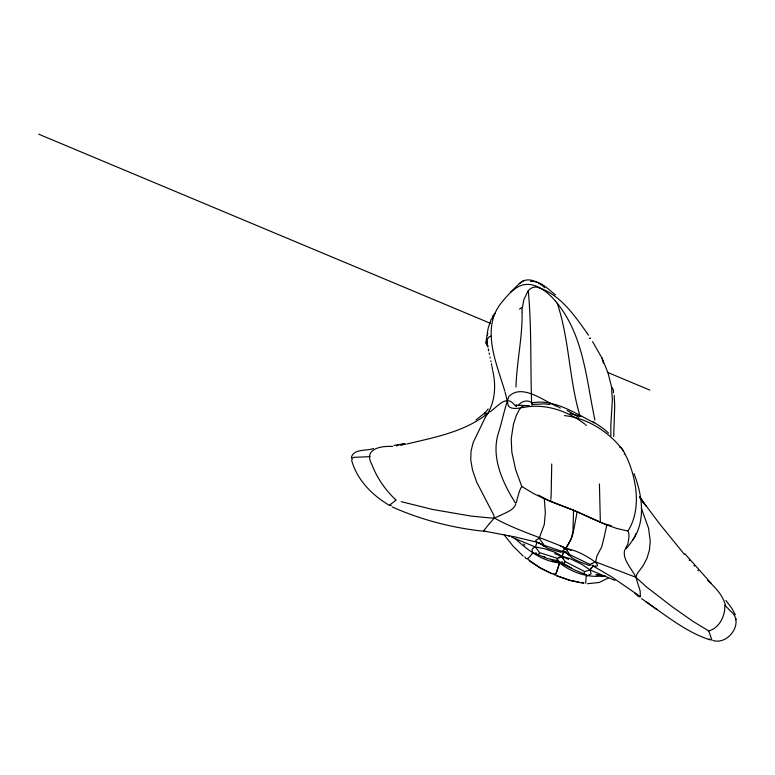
<?xml version="1.0" encoding="UTF-8"?>
<svg xmlns="http://www.w3.org/2000/svg" width="775" height="775" viewBox="0 0 775 775"><rect width="100%" height="100%" fill="white"/><g stroke="black" fill="none" stroke-linecap="round" stroke-linejoin="round"><path stroke-width="1.16" d="M538.489 554.387L539.468 552.895M516.005 387.045C516.644 362.022 522.563 337.377 522.079 312.296M551.209 492.745L551.732 463.963M707.556 580.281C715.432 587.363 723.327 595.81 725.681 606.098C727.357 607.774 729.004 609.479 730.602 611.233C744.756 621.666 728.674 645.565 712.855 640.441M551.18 493.413L550.996 497.007M550.957 497.637L550.86 499.187M585.726 583.207L586.113 576.493L591.083 573.849L590.182 569.925L591.131 568.24M566.913 552.837L563.871 551.616L566.108 551.781M550.783 500.166L550.667 501.57L577.152 511.703L605.924 524.617L616.648 528.424L625.541 530.488M577.152 511.703L573.035 533.665L570.962 539.226L566.254 547.857L569.257 542.645M531.727 404.899C530.226 367.021 531.815 328.348 528.25 290.732C530.236 288.164 533.529 286.673 536.784 287.128C559.308 293.512 573.839 314.476 586.811 332.746M487.204 333.647L488.221 327.951L491.263 319.067M592.023 565.372L612.105 577.162L640.421 596.682L640.14 590.947L635.868 577.288L637.021 573.946L643.386 565.256L647.048 558.116L649.421 550.095L650.254 541.231L648.559 528.24L641.361 508.274M351.453 457.269C353.749 448.522 366.817 451.157 373.414 448.512M603.367 363.117L602.349 358.748L592.584 341.639M604.403 536.087L606.796 524.966M604.326 536.416L601.662 547.082L596.973 555.791L595.587 561.875L635.868 577.288L646.447 586.898L672.642 607.087L692.976 621.366L708.718 630.937L711.789 639.695L710.937 640.072L709.144 638.939M533.5 547.896C529.693 549.727 534.527 552.933 531.97 553.999M515.733 504.157C513.748 510.25 505.639 512.604 500.195 515.52M556.469 572.337L558.387 566.632M556.663 572.008L555.258 575.011L554.251 573.887M487.068 335.43L485.935 342.172L487.078 345.505M487.136 335.226L487.901 333.386M635.577 533.878C636.459 536.513 619.254 558.823 627.876 544.031C628.477 539.904 630.918 530.148 625.667 530.507M558.504 566.322L559.24 563.183L558.484 561.158L559.734 562.863L562.243 561.672M555.472 301.136C546.249 290.053 530.284 278.196 516.131 288.038C510.812 291.662 506.501 296.505 502.471 301.465C480.006 327.399 496.552 363.068 504.816 391.201M485.537 416.911C495.031 403.562 496.426 386.444 492.706 370.653M485.431 417.144L473.176 442.525L471.074 450.866L470.735 459.904L472.479 469.873L476.78 482.341L493.82 515.23L494.353 518.029L489.364 523.648M542.054 544.331L537.22 542.393L535.67 540.369L539.197 538.267L544.273 524.539L545.338 512.779L544.321 498.809L533.442 493.481L521.798 486.477L515.685 469.834L511.829 452.087L511.219 438.766L513.496 423.993L516.131 416.001L519.269 409.723L521.972 406.449L523.929 407.166M562.999 553.854L563.851 552.207L562.669 554.6M613.393 392.818L613.48 390.096L611.514 386.667L612.376 399.823L610.787 425.427L610.894 435.85M534.169 547.576L535.389 547.024L536.842 542.868M539.516 552.585L535.409 546.985L544.563 548.719L555.191 552.381L561.71 556.024L563.338 558.969M569.315 542.539L571.562 537.705L572.967 531.137L573.548 510.192L544.321 498.809M632.487 540.475C646.331 520.742 642.117 494.712 634.037 473.661M624.727 549.795C621.976 559.405 631.974 568.782 635.868 577.288M628.099 530.739C636.372 517.971 637.689 500.737 635.306 485.818C633.524 474.649 630.075 463.731 624.873 453.685C623.488 451.321 625.018 453.133 624.282 454.189M519.55 309.206L521.653 307.452M518.349 405.548L518.863 404.879M527.978 291.071L523.9 299.499L522.03 309.487M567.252 545.881L566.757 546.491M488.221 409.016L484.908 412.872L484.714 414.286M568.375 566.757L559.724 562.805L555.888 573.887L554.658 574.847L553.118 573.616M489.248 523.784L483.513 530.982L515.356 536.988L538.451 542.607L548.177 548.623L561.187 552.342M519.502 404.143C522.437 400.646 529.79 399.454 532.357 403.765M531.844 554.115C529.897 556.033 527.01 561.72 524.898 556.886M510.434 292.243L519.269 283.669C527.087 275.948 538.044 281.509 544.718 287.661M488.57 412.736C465.746 431.578 435.133 437.245 407.059 443.959M558.397 557.487L561.691 556.179L570.022 558.581L582.006 564.462L590.211 570.022L613.577 579.845M521.769 486.429C519.657 489.199 518.407 495.215 517.109 499.1C515.947 507.722 514.193 499.885 511.616 496.872C500.979 478.311 491.97 456.397 497.889 434.746C502.055 422.21 504.322 408.938 508.836 396.577C522.234 382.743 544.97 402.022 558.387 407.001M543.837 545.6L543.595 546.268M495.138 313.207L492.697 316.055L492.115 318.922M584.457 571.456L565.13 561.594L561.439 556.15L562.64 554.667L562.224 556.518L568.588 559.405M591.742 567.765C593.195 563.987 600.664 568.937 596.062 562.611C586.849 555.956 574.498 548.816 563.464 548.516M532.038 402.893C552.817 398.553 574.537 412.804 592.284 421.832M550.696 559.356C554.89 563.086 559.114 561.168 563.241 563.212M475.976 419.982L485.131 412.678L486.981 413.705M589.911 564.394L569.838 554.697L566.234 549.213L566.205 547.77L567.358 550.027M519.269 283.669L523.135 281.102M608.452 577.879L599.288 582.471L587.45 583.72M562.766 551.819L562.282 552.1M563.047 551.645L566.951 553.234M489.693 412.038C497.075 407.447 506.104 393.874 514.455 404.918M595.587 561.875L590.143 564.394M562.185 556.547L560.935 557.128M396.199 500.059L389.602 505.058L391.298 505.697M565.149 548.971L565.798 548.603L562.233 551.122M565.237 548.923L566.234 548.361L571.097 550.395M591.848 563.783L592.526 563.406M564.868 561.701L564.278 563.57M569.286 554.822C571.417 559.385 582.994 563.038 588.942 565.363M559.211 557.816L557.923 558.271M559.647 557.622L560.809 557.177M401.198 501.658L432.712 509.485L471.181 516.092L492.038 518.117L494.353 518.029L499.797 515.685M485.479 531.398C454.266 528.395 421.348 520.025 392.382 506.995M556.712 560.383L557.477 558.62M585.028 571.495L590.182 569.964M583.933 573.645L584.505 571.805M490.924 336.137C486.516 336.786 486.545 342.996 487.872 346.9M605.013 575.554C588.835 578.547 571.911 572.696 559.221 562.65M708.747 630.928C719.287 628.118 725.448 615.767 724.79 605.217M405.809 444.211L404.598 444.453M590.317 565.363L589.882 564.665M403.446 444.685L401.799 445.005M639.956 596.973L637.922 596.14L634.89 593.175M400.53 445.247L401.285 445.102M397.091 445.887L396.509 445.993M397.449 445.044L404.908 443.736L393.894 445.422M522.36 407.65C544.447 402.942 567.29 410.614 584.854 424.138M521.052 407.834C517.342 408.357 507.334 410.314 507.644 402.38M533.481 404.405L544.379 403.872L549.979 404.55M530.429 281.461C540.437 280.492 548.293 289.259 555.442 294.907M392.663 446.419C380.603 445.828 363.175 448.793 371.961 464.7C376.824 477.584 384.817 489.219 394.678 498.78M516.499 405.16L515.152 405.199M516.576 405.16L529.354 405.693M370.014 456.659L354.223 457.327L351.53 458.248L352.344 459.488M559.734 562.863C542.035 561.458 527.407 549.892 514.862 538.354M589.523 565.43L589.523 565.508M619.622 447.02C621.783 446.739 624.437 453.239 623.681 451.496C610.894 432.963 587.876 418.064 564.452 415.603M532.88 552.594L538.053 554.667M735.32 619.709L736.24 619.022M556.392 560.47L547.286 558.494L538.276 554.745M494.353 518.029C517.303 530.788 542.558 537.831 566.234 548.361M579.09 582.141L569.48 580.233L556.256 575.573M581.492 582.403L583.895 582.664M583.808 583.42L570.429 580.514L556.896 575.825M611.33 525.712L603.648 523.638L593.243 519.221M589.93 338.336L589.407 338.171M602.805 575.893L595.946 574.595L603.667 576.077M569.974 413.588L581.579 416.475M561.633 551.267L544.321 545.387L539.197 538.267M557.729 560.848L558.465 561.119L558.01 559.957M557.583 560.809L556.944 560.625M709.445 639.695C685.856 631.867 666.258 615.66 646.03 601.758L656.9 609.547M516.605 406.468L515.278 405.858M554.706 553.631L561.439 556.15M560.509 545.988L565.827 548.225M542.917 544.651L542.268 544.408M557.351 558.339L539.623 552.662M563.648 551.403L565.411 552.042L568.918 555.491M614.246 580.117L614.904 580.378M38.75 134.211L490.362 323.311M607.445 372.339L649.818 390.087M544.011 556.663L544.854 557.022M573.548 510.192L592.846 519.037M540.059 543.246L538.431 542.539M511.548 537.143L535.389 547.024M550.667 501.57L538.334 495.051M508.497 535.825L509.272 536.164M571.378 568.085L570.516 567.707M570.09 567.513L568.802 566.942M552.488 573.984L539.72 567.649L529.189 560.829M551.257 573.452L540.562 568.123L528.007 559.327M584.166 573.975L586.869 574.905M563.28 563.231L573.858 569.615L583.73 573.762M568.453 554.009L567.833 553.699M535.748 552.808L536.552 553.224M592.865 565.363L593.631 566.012M567.222 410.459L578.692 417.241M559.327 407.534L560.257 408.067M351.627 460.253C356.965 480.016 372.572 495.632 389.932 505.668M592.817 421.455L603.57 428.711L608.569 433.128M641.593 598.639L647.813 603.037M593.137 422.423L593.989 423.034M585.687 424.758L586.52 425.378M523.212 556.121L513.253 546.327L504.176 534.876M395.608 499.642L394.892 498.984M524.859 545.271L523.59 544.04M684.984 553.873L711.053 583.207M697.849 570.177L698.411 570.836M693.896 565.595L694.381 566.157M555.549 301.223L556.963 302.948M689.159 560.034L689.721 560.683M684.48 554.483L660.067 524.452L640.654 498.548M557.128 303.141C583.895 336.166 586.365 380.196 594.948 420.098M611.465 386.609L608.007 372.833L601.913 357.914M725.894 600.431L731.92 608.482L735.32 614.72M639.666 497.211L646.05 506.027M639.83 497.385L643.579 502.704L639.491 496.794M590.531 338.588L590.124 337.968M587.101 333.182L588.448 335.255M557.283 303.335C569.528 339.993 568.966 379.556 580.146 416.504M532.764 404.908L532.454 404.037M488.618 349.777L488.405 349.128M487.688 345.757L485.886 342.763M505.106 392.257L506.618 398.118M507.615 402.244L506.695 398.476M489.412 354.359L489.122 353.012M490.013 357.081L490.207 358.002M488.647 350.823L488.289 349.089M490.817 360.811L491.011 361.76M491.408 363.688L491.796 365.645M487.359 343.935L487.475 344.536M491.989 366.633L492.532 369.636M487.824 346.667L487.707 345.853M614.197 395.405L614.73 405.654L613.693 436.49M487.436 343.751L487.339 342.153M599.424 483.929L600.354 522.369M522.04 310.107L522.079 311.899M591.199 568.191L591.683 567.804L591.199 568.191"/></g></svg>
